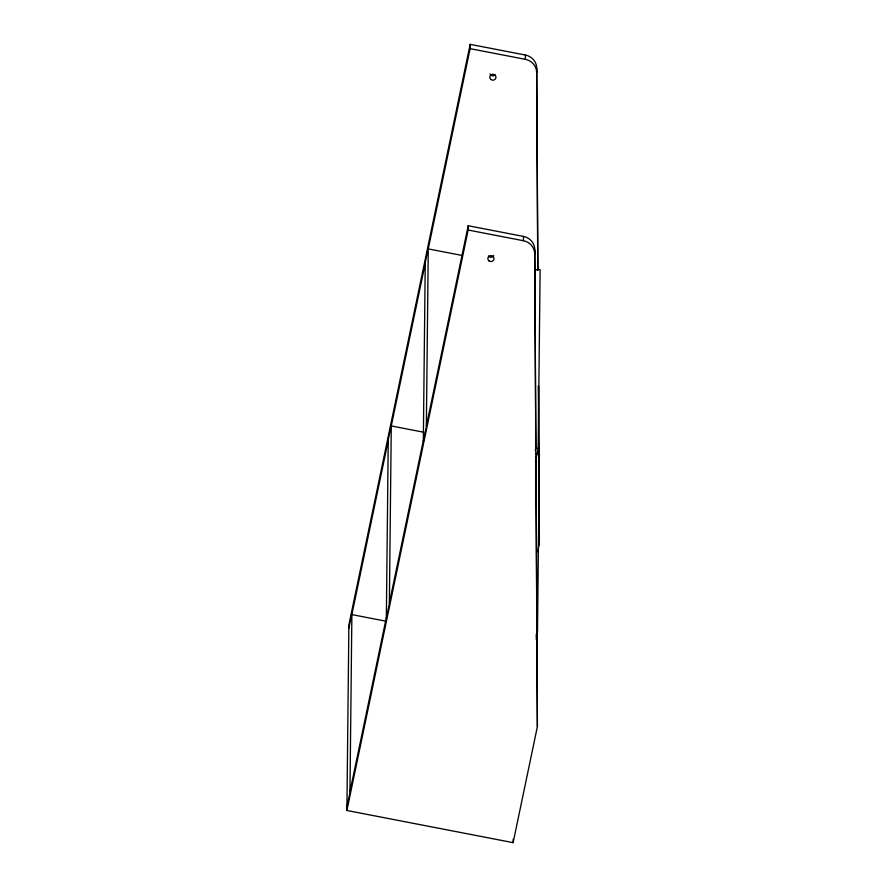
<?xml version="1.0" encoding="UTF-8"?>
<svg xmlns="http://www.w3.org/2000/svg" width="887" height="887" viewBox="0 0 887 887"><rect width="100%" height="100%" fill="white"/><g stroke="black" fill="none" stroke-linecap="round" stroke-linejoin="round"><path stroke-width="1.33" d="M536.934 634.327L537.389 726.564L513.13 842.65L346.884 810.485L348.89 624.803L470.154 44.35L525.403 55.038A14.081 13.516 0.6 0 1 536.713 68.232L537.855 270.003M346.884 810.485L468.148 230.032L468.192 225.73L523.452 236.419A14.081 13.516 0.6 0 1 534.761 249.613L535.87 447.181L535.316 450.674M462.072 255.445L428.266 248.903L470.099 48.652L470.154 44.35M513.13 842.65L513.163 839.213M537.389 726.564L534.706 253.904A14.081 13.516 0.6 0 0 523.397 240.721L523.452 236.419M535.083 269.57L537.777 270.091L536.668 72.523A14.081 13.516 0.6 0 0 525.359 59.34L525.403 55.038M534.706 253.904L534.761 249.613M536.668 72.523L536.713 68.232M537.777 270.091L537.788 269.238M535.438 461.672L538.187 448.489L540.116 269.681L537.422 269.16M536.114 453.967L538.83 454.488L538.83 453.634M537.921 551.947L539.385 540.882L538.509 386.089M348.846 628.251L351.884 613.737L349.955 792.534L346.917 807.048M388.251 440.462L351.873 614.591L385.657 621.133M425.239 263.417L391.278 425.948L423.764 432.235M349.966 791.681L386.344 617.54M389.371 603.027L423.332 440.495M426.359 425.993L468.192 225.73M538.852 456.384L539.407 453.745L537.478 632.542L536.092 639.139M538.819 543.576L539.385 540.882M536.081 636.389L536.912 631.577L535.925 456.805M470.099 48.652L525.359 59.34M468.148 230.032L523.397 240.721M535.493 447.968L538.187 448.489M538.431 385.69L538.83 454.488M538.852 458.612L539.34 545.183M495.245 74.874A3.082 2.96 0.6 0 1 490.001 73.854M493.737 255.611A3.082 2.96 0.6 0 1 488.404 255.933M388.262 439.597L386.333 618.394L389.36 603.892L391.289 425.084L388.262 439.597M425.25 262.563L423.321 441.36L426.348 426.847L428.277 248.05L425.25 262.563M490.844 79.431A3.082 2.96 0.6 0 0 495.9 77.801A3.082 2.96 0.6 0 0 491.897 74.408A3.082 2.96 0.6 0 0 490.844 79.431M488.892 260.811A3.082 2.96 0.6 0 0 493.948 259.181A3.082 2.96 0.6 0 0 489.934 255.789A3.082 2.96 0.6 0 0 488.892 260.811"/></g></svg>
